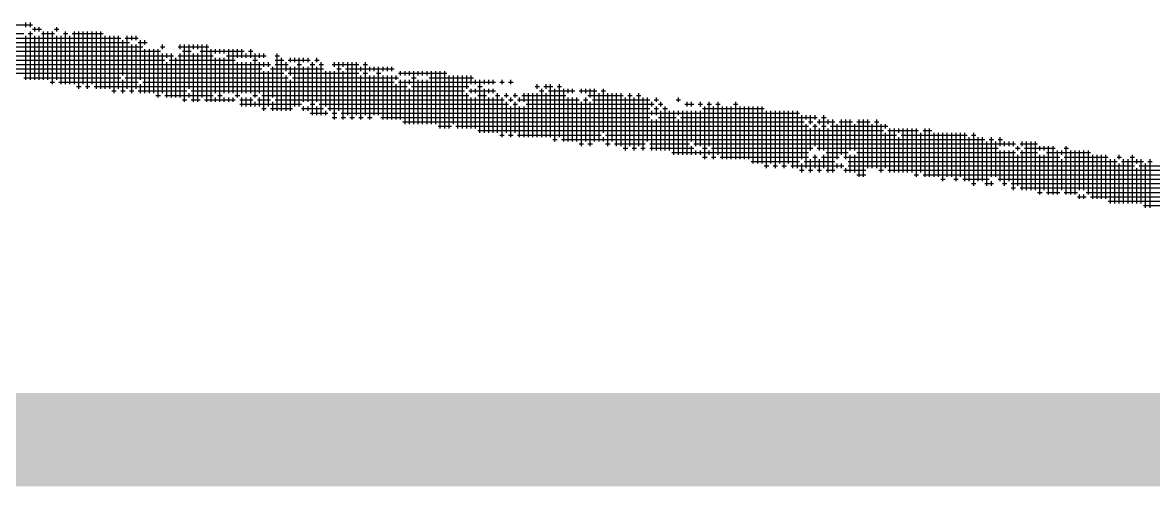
# Model space of a CAD drawing. Header units: feet. Extents: x 0 to 336400, y 0 to 237600.
# Drawn here: x 212697 to 213667, y 10360 to 10758 of the extents above; entities that cross this region are included whole.
import ezdxf
from ezdxf.enums import TextEntityAlignment as Align

# ---------------------------------------------------------------- set-up
doc = ezdxf.new("R2010")
doc.units = ezdxf.units.FT
doc.header["$LTSCALE"] = 2200
doc.header["$MEASUREMENT"] = 0
for name, color, linetype in [('CX-BORD', 3, 'CONTINUOUS'), ('CX-BORD-LIN1', 4, 'CONTINUOUS'), ('CX-BORD-LIN2', 3, 'CONTINUOUS'), ('CX-BORD-TEX2', 7, 'CONTINUOUS'), ('CX-BORD-TEX3', 6, 'CONTINUOUS')]:
    doc.layers.add(name, color=color, linetype=linetype)
doc.styles.add('TB_TEXT', font='')
doc.styles.add('TB_WBTXT', font='')
doc.styles.add('TB_WMTXT', font='')
doc.styles.get('TB_TEXT').set_extended_font_data('DotumChe')
doc.styles.get('TB_WBTXT').set_extended_font_data('Dotum')
doc.styles.get('TB_WMTXT').set_extended_font_data('DotumChe')

# ---------------------------------------------------------------- blocks, each defined once
blk = doc.blocks.new('CXBLKA1')
at = {"layer": 'CX-BORD-LIN1'}
for p, q in [((506.6601, 6.8894, 24.5426), (506.764, 6.8894, 24.5426)), ((506.7498, 6.8847, 24.5426), (506.7498, 6.8942, 24.5426)), ((506.7593, 6.8847, 24.5426), (506.7593, 6.8942, 24.5426)), ((506.7687, 6.8753, 24.5426), (506.7687, 6.8847, 24.5426)), ((506.7782, 6.8753, 24.5426), (506.7782, 6.8847, 24.5426)), ((506.816, 6.8753, 24.5426), (506.816, 6.8847, 24.5426)), ((506.0458, 6.8611, 24.5426), (506.953, 6.8611, 24.5426)), ((506.6223, 6.8705, 24.5426), (506.7451, 6.8705, 24.5426)), ((506.7498, 6.7713, 24.5426), (506.7498, 6.8658, 24.5426)), ((506.7546, 6.8705, 24.5426), (506.764, 6.8705, 24.5426)), ((506.7593, 6.7713, 24.5426), (506.7593, 6.8753, 24.5426)), ((506.764, 6.88, 24.5426), (506.7829, 6.88, 24.5426)), ((506.7687, 6.7713, 24.5426), (506.7687, 6.8658, 24.5426)), ((506.7782, 6.7713, 24.5426), (506.7782, 6.8658, 24.5426)), ((506.7829, 6.8705, 24.5426), (506.8113, 6.8705, 24.5426)), ((506.7876, 6.7713, 24.5426), (506.7876, 6.8753, 24.5426)), ((506.7971, 6.7713, 24.5426), (506.7971, 6.8753, 24.5426)), ((506.8065, 6.7619, 24.5426), (506.8065, 6.8753, 24.5426)), ((506.8113, 6.88, 24.5426), (506.8207, 6.88, 24.5426)), ((506.816, 6.7713, 24.5426), (506.816, 6.8658, 24.5426)), ((506.8254, 6.7619, 24.5426), (506.8254, 6.8658, 24.5426)), ((506.8302, 6.8705, 24.5426), (506.8396, 6.8705, 24.5426)), ((506.8349, 6.7619, 24.5426), (506.8349, 6.8753, 24.5426)), ((506.8443, 6.7619, 24.5426), (506.8443, 6.8658, 24.5426)), ((506.8491, 6.8705, 24.5426), (506.9152, 6.8705, 24.5426)), ((506.8538, 6.7619, 24.5426), (506.8538, 6.8753, 24.5426)), ((506.8632, 6.7524, 24.5426), (506.8632, 6.8753, 24.5426)), ((506.8727, 6.7619, 24.5426), (506.8727, 6.8753, 24.5426)), ((506.8821, 6.7524, 24.5426), (506.8821, 6.8753, 24.5426)), ((506.8916, 6.7619, 24.5426), (506.8916, 6.8753, 24.5426)), ((506.901, 6.7524, 24.5426), (506.901, 6.8753, 24.5426)), ((506.9105, 6.7524, 24.5426), (506.9105, 6.8753, 24.5426)), ((506.9199, 6.7524, 24.5426), (506.9199, 6.8658, 24.5426)), ((506.9294, 6.7524, 24.5426), (506.9294, 6.8658, 24.5426)), ((506.9388, 6.743, 24.5426), (506.9388, 6.8658, 24.5426)), ((506.9483, 6.7524, 24.5426), (506.9483, 6.8658, 24.5426)), ((506.9625, 6.8611, 24.5426), (506.9908, 6.8611, 24.5426)), ((506.9672, 6.7524, 24.5426), (506.9672, 6.8658, 24.5426)), ((506.9766, 6.8564, 24.5426), (506.9766, 6.8658, 24.5426)), ((506.9861, 6.8564, 24.5426), (506.9861, 6.8658, 24.5426)), ((506.1781, 6.8516, 24.5426), (506.9719, 6.8516, 24.5426)), ((506.2159, 6.8422, 24.5426), (507.0003, 6.8422, 24.5426)), ((506.9577, 6.7808, 24.5426), (506.9577, 6.8564, 24.5426)), ((506.9766, 6.743, 24.5426), (506.9766, 6.8469, 24.5426)), ((506.9861, 6.7524, 24.5426), (506.9861, 6.8469, 24.5426)), ((506.9908, 6.8516, 24.5426), (507.0097, 6.8516, 24.5426)), ((506.9955, 6.7713, 24.5426), (506.9955, 6.8564, 24.5426)), ((507.005, 6.8469, 24.5426), (507.005, 6.8564, 24.5426)), ((507.005, 6.743, 24.5426), (507.005, 6.8375, 24.5426)), ((507.0144, 6.743, 24.5426), (507.0144, 6.8375, 24.5426)), ((507.0239, 6.743, 24.5426), (507.0239, 6.8375, 24.5426)), ((507.0333, 6.7335, 24.5426), (507.0333, 6.8375, 24.5426)), ((507.0381, 6.8422, 24.5426), (507.0475, 6.8422, 24.5426)), ((507.0428, 6.8375, 24.5426), (507.0428, 6.8469, 24.5426)), ((507.0759, 6.8422, 24.5426), (507.142, 6.8422, 24.5426)), ((507.0806, 6.8375, 24.5426), (507.0806, 6.8469, 24.5426)), ((507.09, 6.7241, 24.5426), (507.09, 6.8469, 24.5426)), ((507.0995, 6.7524, 24.5426), (507.0995, 6.8469, 24.5426)), ((507.1089, 6.8375, 24.5426), (507.1089, 6.8469, 24.5426)), ((507.1184, 6.8375, 24.5426), (507.1184, 6.8469, 24.5426)), ((507.1278, 6.7335, 24.5426), (507.1278, 6.8469, 24.5426)), ((507.1373, 6.7241, 24.5426), (507.1373, 6.8469, 24.5426)), ((507.1467, 6.7241, 24.5426), (507.1467, 6.8375, 24.5426)), ((507.1562, 6.828, 24.5426), (507.1562, 6.8375, 24.5426)), ((507.1656, 6.828, 24.5426), (507.1656, 6.8375, 24.5426)), ((507.1751, 6.828, 24.5426), (507.1751, 6.8375, 24.5426)), ((507.1845, 6.743, 24.5426), (507.1845, 6.8375, 24.5426)), ((507.194, 6.743, 24.5426), (507.194, 6.8375, 24.5426)), ((507.2034, 6.8186, 24.5426), (507.2034, 6.8375, 24.5426)), ((507.2129, 6.8186, 24.5426), (507.2129, 6.8375, 24.5426)), ((507.2318, 6.8186, 24.5426), (507.2318, 6.8375, 24.5426)), ((506.3293, 6.8327, 24.5426), (507.0381, 6.8327, 24.5426)), ((506.386, 6.8233, 24.5426), (507.0664, 6.8233, 24.5426)), ((506.4616, 6.8138, 24.5426), (507.0475, 6.8138, 24.5426)), ((507.0428, 6.743, 24.5426), (507.0428, 6.828, 24.5426)), ((507.0522, 6.8186, 24.5426), (507.0522, 6.828, 24.5426)), ((507.057, 6.8138, 24.5426), (507.1987, 6.8138, 24.5426)), ((507.0617, 6.7335, 24.5426), (507.0617, 6.828, 24.5426)), ((507.0711, 6.7335, 24.5426), (507.0711, 6.8186, 24.5426)), ((507.0759, 6.8233, 24.5426), (507.1515, 6.8233, 24.5426)), ((507.0806, 6.7335, 24.5426), (507.0806, 6.828, 24.5426)), ((507.0853, 6.8327, 24.5426), (507.1042, 6.8327, 24.5426)), ((507.1089, 6.7241, 24.5426), (507.1089, 6.828, 24.5426)), ((507.1184, 6.7241, 24.5426), (507.1184, 6.828, 24.5426)), ((507.1231, 6.8327, 24.5426), (507.2176, 6.8327, 24.5426)), ((507.1562, 6.743, 24.5426), (507.1562, 6.8186, 24.5426)), ((507.1656, 6.7241, 24.5426), (507.1656, 6.8186, 24.5426)), ((507.1751, 6.743, 24.5426), (507.1751, 6.8186, 24.5426)), ((507.1798, 6.8233, 24.5426), (507.2649, 6.8233, 24.5426)), ((507.2223, 6.8186, 24.5426), (507.2223, 6.828, 24.5426)), ((507.2271, 6.8327, 24.5426), (507.2365, 6.8327, 24.5426)), ((507.2365, 6.8138, 24.5426), (507.246, 6.8138, 24.5426)), ((507.2412, 6.7335, 24.5426), (507.2412, 6.828, 24.5426)), ((507.2507, 6.8186, 24.5426), (507.2507, 6.828, 24.5426)), ((507.2601, 6.8186, 24.5426), (507.2601, 6.828, 24.5426)), ((507.2838, 6.8233, 24.5426), (507.2932, 6.8233, 24.5426)), ((507.2838, 6.8138, 24.5426), (507.3027, 6.8138, 24.5426)), ((507.2885, 6.7052, 24.5426), (507.2885, 6.828, 24.5426)), ((507.2979, 6.7052, 24.5426), (507.2979, 6.8186, 24.5426)), ((507.3121, 6.8138, 24.5426), (507.3594, 6.8138, 24.5426)), ((507.3168, 6.8091, 24.5426), (507.3168, 6.8186, 24.5426)), ((507.3263, 6.8091, 24.5426), (507.3263, 6.8186, 24.5426)), ((507.3357, 6.7146, 24.5426), (507.3357, 6.8186, 24.5426)), ((507.3452, 6.8091, 24.5426), (507.3452, 6.8186, 24.5426)), ((507.3546, 6.8091, 24.5426), (507.3546, 6.8186, 24.5426)), ((507.3688, 6.8138, 24.5426), (507.3783, 6.8138, 24.5426)), ((507.3735, 6.8091, 24.5426), (507.3735, 6.8186, 24.5426)), ((506.5183, 6.8044, 24.5426), (507.2743, 6.8044, 24.5426)), ((506.6128, 6.7949, 24.5426), (507.2554, 6.7949, 24.5426)), ((507.0522, 6.7335, 24.5426), (507.0522, 6.8091, 24.5426)), ((507.2034, 6.7335, 24.5426), (507.2034, 6.8091, 24.5426)), ((507.2129, 6.743, 24.5426), (507.2129, 6.8091, 24.5426)), ((507.2223, 6.743, 24.5426), (507.2223, 6.8091, 24.5426)), ((507.2318, 6.743, 24.5426), (507.2318, 6.8091, 24.5426)), ((507.2507, 6.743, 24.5426), (507.2507, 6.8091, 24.5426)), ((507.2601, 6.7997, 24.5426), (507.2601, 6.8091, 24.5426)), ((507.2601, 6.7052, 24.5426), (507.2601, 6.7902, 24.5426)), ((507.2696, 6.7997, 24.5426), (507.2696, 6.8091, 24.5426)), ((507.2696, 6.7146, 24.5426), (507.2696, 6.7902, 24.5426)), ((507.2743, 6.7949, 24.5426), (507.3877, 6.7949, 24.5426)), ((507.279, 6.7335, 24.5426), (507.279, 6.7997, 24.5426)), ((507.2838, 6.8044, 24.5426), (507.3121, 6.8044, 24.5426)), ((507.3074, 6.7902, 24.5426), (507.3074, 6.8091, 24.5426)), ((507.3168, 6.7808, 24.5426), (507.3168, 6.7997, 24.5426)), ((507.3263, 6.7146, 24.5426), (507.3263, 6.7997, 24.5426)), ((507.331, 6.8044, 24.5426), (507.3405, 6.8044, 24.5426)), ((507.3452, 6.7241, 24.5426), (507.3452, 6.7997, 24.5426)), ((507.3546, 6.7241, 24.5426), (507.3546, 6.7997, 24.5426)), ((507.3594, 6.8044, 24.5426), (507.3688, 6.8044, 24.5426)), ((507.3641, 6.6957, 24.5426), (507.3641, 6.8091, 24.5426)), ((507.3735, 6.7241, 24.5426), (507.3735, 6.7997, 24.5426)), ((507.3783, 6.8044, 24.5426), (507.3877, 6.8044, 24.5426)), ((507.383, 6.6957, 24.5426), (507.383, 6.8091, 24.5426)), ((507.3924, 6.7146, 24.5426), (507.3924, 6.7902, 24.5426)), ((507.4019, 6.7052, 24.5426), (507.4019, 6.7902, 24.5426)), ((507.4066, 6.8044, 24.5426), (507.4633, 6.8044, 24.5426)), ((507.4113, 6.7997, 24.5426), (507.4113, 6.8091, 24.5426)), ((507.4113, 6.6863, 24.5426), (507.4113, 6.7902, 24.5426)), ((507.4161, 6.7949, 24.5426), (507.4255, 6.7949, 24.5426)), ((507.4208, 6.7052, 24.5426), (507.4208, 6.8091, 24.5426)), ((507.4302, 6.7997, 24.5426), (507.4302, 6.8091, 24.5426)), ((507.4302, 6.6863, 24.5426), (507.4302, 6.7902, 24.5426)), ((507.435, 6.7949, 24.5426), (507.5389, 6.7949, 24.5426)), ((507.4397, 6.6957, 24.5426), (507.4397, 6.8091, 24.5426)), ((507.4491, 6.6863, 24.5426), (507.4491, 6.8091, 24.5426)), ((507.4586, 6.6957, 24.5426), (507.4586, 6.8091, 24.5426)), ((507.468, 6.7902, 24.5426), (507.468, 6.7997, 24.5426)), ((507.4728, 6.8044, 24.5426), (507.4822, 6.8044, 24.5426)), ((507.4775, 6.6957, 24.5426), (507.4775, 6.8091, 24.5426)), ((507.4869, 6.7902, 24.5426), (507.4869, 6.7997, 24.5426)), ((507.4964, 6.7902, 24.5426), (507.4964, 6.7997, 24.5426)), ((507.5058, 6.6957, 24.5426), (507.5058, 6.7997, 24.5426)), ((507.5153, 6.7902, 24.5426), (507.5153, 6.7997, 24.5426)), ((507.5247, 6.7902, 24.5426), (507.5247, 6.7997, 24.5426)), ((507.5342, 6.7902, 24.5426), (507.5342, 6.7997, 24.5426)), ((507.5531, 6.7808, 24.5426), (507.5531, 6.7902, 24.5426)), ((507.5625, 6.7808, 24.5426), (507.5625, 6.7902, 24.5426)), ((507.572, 6.7808, 24.5426), (507.572, 6.7902, 24.5426)), ((507.5814, 6.6768, 24.5426), (507.5814, 6.7902, 24.5426)), ((507.5909, 6.7808, 24.5426), (507.5909, 6.7902, 24.5426)), ((507.6003, 6.7808, 24.5426), (507.6003, 6.7902, 24.5426)), ((507.6098, 6.7808, 24.5426), (507.6098, 6.7902, 24.5426)), ((507.6192, 6.6768, 24.5426), (507.6192, 6.7902, 24.5426)), ((507.6287, 6.6768, 24.5426), (507.6287, 6.7902, 24.5426)), ((507.6381, 6.6674, 24.5426), (507.6381, 6.7902, 24.5426)), ((507.6476, 6.6674, 24.5426), (507.6476, 6.7902, 24.5426)), ((506.679, 6.7855, 24.5426), (507.3027, 6.7855, 24.5426)), ((506.7451, 6.776, 24.5426), (506.953, 6.776, 24.5426)), ((506.8018, 6.7666, 24.5426), (506.8113, 6.7666, 24.5426)), ((506.8207, 6.7666, 24.5426), (506.9908, 6.7666, 24.5426)), ((506.9577, 6.743, 24.5426), (506.9577, 6.7713, 24.5426)), ((506.9625, 6.776, 24.5426), (507.3121, 6.776, 24.5426)), ((507.0003, 6.7666, 24.5426), (507.5389, 6.7666, 24.5426)), ((507.3074, 6.7052, 24.5426), (507.3074, 6.7808, 24.5426)), ((507.3121, 6.7855, 24.5426), (507.4633, 6.7855, 24.5426)), ((507.3168, 6.7052, 24.5426), (507.3168, 6.7713, 24.5426)), ((507.3216, 6.776, 24.5426), (507.5484, 6.776, 24.5426)), ((507.468, 6.6863, 24.5426), (507.468, 6.7808, 24.5426)), ((507.4728, 6.7855, 24.5426), (507.4822, 6.7855, 24.5426)), ((507.4869, 6.6863, 24.5426), (507.4869, 6.7808, 24.5426)), ((507.4964, 6.6957, 24.5426), (507.4964, 6.7808, 24.5426)), ((507.5011, 6.7855, 24.5426), (507.5106, 6.7855, 24.5426)), ((507.5153, 6.6863, 24.5426), (507.5153, 6.7808, 24.5426)), ((507.5247, 6.6863, 24.5426), (507.5247, 6.7808, 24.5426)), ((507.5342, 6.6863, 24.5426), (507.5342, 6.7808, 24.5426)), ((507.5436, 6.7713, 24.5426), (507.5436, 6.7808, 24.5426)), ((507.5484, 6.7855, 24.5426), (507.6523, 6.7855, 24.5426)), ((507.5484, 6.7666, 24.5426), (507.7563, 6.7666, 24.5426)), ((507.5531, 6.6863, 24.5426), (507.5531, 6.7713, 24.5426)), ((507.5625, 6.6768, 24.5426), (507.5625, 6.7713, 24.5426)), ((507.572, 6.7619, 24.5426), (507.572, 6.7713, 24.5426)), ((507.5767, 6.776, 24.5426), (507.5862, 6.776, 24.5426)), ((507.5909, 6.6768, 24.5426), (507.5909, 6.7713, 24.5426)), ((507.6003, 6.6768, 24.5426), (507.6003, 6.7713, 24.5426)), ((507.6098, 6.6768, 24.5426), (507.6098, 6.7713, 24.5426)), ((507.6145, 6.776, 24.5426), (507.709, 6.776, 24.5426)), ((507.657, 6.6674, 24.5426), (507.657, 6.7808, 24.5426)), ((507.6665, 6.6768, 24.5426), (507.6665, 6.7808, 24.5426)), ((507.6759, 6.6674, 24.5426), (507.6759, 6.7808, 24.5426)), ((507.6854, 6.6674, 24.5426), (507.6854, 6.7808, 24.5426)), ((507.6948, 6.7524, 24.5426), (507.6948, 6.7808, 24.5426)), ((507.7043, 6.7619, 24.5426), (507.7043, 6.7808, 24.5426)), ((507.7137, 6.7619, 24.5426), (507.7137, 6.7713, 24.5426)), ((507.7232, 6.6579, 24.5426), (507.7232, 6.7713, 24.5426)), ((507.7326, 6.7619, 24.5426), (507.7326, 6.7713, 24.5426)), ((507.7421, 6.7619, 24.5426), (507.7421, 6.7713, 24.5426)), ((507.7515, 6.7619, 24.5426), (507.7515, 6.7713, 24.5426)), ((507.7657, 6.7666, 24.5426), (507.7752, 6.7666, 24.5426)), ((507.7704, 6.7619, 24.5426), (507.7704, 6.7713, 24.5426)), ((507.7846, 6.7666, 24.5426), (507.7941, 6.7666, 24.5426)), ((507.7893, 6.7619, 24.5426), (507.7893, 6.7713, 24.5426)), ((506.8585, 6.7571, 24.5426), (506.868, 6.7571, 24.5426)), ((506.8774, 6.7571, 24.5426), (506.8869, 6.7571, 24.5426)), ((506.8963, 6.7571, 24.5426), (507.5673, 6.7571, 24.5426)), ((506.9341, 6.7477, 24.5426), (506.9436, 6.7477, 24.5426)), ((506.953, 6.7477, 24.5426), (506.9625, 6.7477, 24.5426)), ((506.9719, 6.7477, 24.5426), (506.9814, 6.7477, 24.5426)), ((506.9908, 6.7477, 24.5426), (507.0948, 6.7477, 24.5426)), ((506.9955, 6.743, 24.5426), (506.9955, 6.7619, 24.5426)), ((507.0995, 6.7335, 24.5426), (507.0995, 6.743, 24.5426)), ((507.1042, 6.7477, 24.5426), (507.6901, 6.7477, 24.5426)), ((507.5436, 6.6863, 24.5426), (507.5436, 6.7619, 24.5426)), ((507.572, 6.6768, 24.5426), (507.572, 6.7524, 24.5426)), ((507.5767, 6.7571, 24.5426), (507.6996, 6.7571, 24.5426)), ((507.6948, 6.6674, 24.5426), (507.6948, 6.743, 24.5426)), ((507.6996, 6.7477, 24.5426), (507.7563, 6.7477, 24.5426)), ((507.7043, 6.743, 24.5426), (507.7043, 6.7524, 24.5426)), ((507.7137, 6.743, 24.5426), (507.7137, 6.7524, 24.5426)), ((507.7185, 6.7571, 24.5426), (507.7279, 6.7571, 24.5426)), ((507.7326, 6.6579, 24.5426), (507.7326, 6.7524, 24.5426)), ((507.7421, 6.743, 24.5426), (507.7421, 6.7524, 24.5426)), ((507.7515, 6.743, 24.5426), (507.7515, 6.7524, 24.5426)), ((507.761, 6.6579, 24.5426), (507.761, 6.743, 24.5426)), ((507.7799, 6.7335, 24.5426), (507.7799, 6.743, 24.5426)), ((507.7988, 6.7335, 24.5426), (507.7988, 6.743, 24.5426)), ((507.8177, 6.7241, 24.5426), (507.8177, 6.743, 24.5426)), ((507.8271, 6.6485, 24.5426), (507.8271, 6.743, 24.5426)), ((507.8366, 6.6485, 24.5426), (507.8366, 6.743, 24.5426)), ((507.8413, 6.7571, 24.5426), (507.8508, 6.7571, 24.5426)), ((507.846, 6.7524, 24.5426), (507.846, 6.7619, 24.5426)), ((507.846, 6.6485, 24.5426), (507.846, 6.743, 24.5426)), ((507.8508, 6.7477, 24.5426), (507.8602, 6.7477, 24.5426)), ((507.8555, 6.6485, 24.5426), (507.8555, 6.7524, 24.5426)), ((507.8602, 6.7571, 24.5426), (507.8791, 6.7571, 24.5426)), ((507.8649, 6.7524, 24.5426), (507.8649, 6.7619, 24.5426)), ((507.8649, 6.6485, 24.5426), (507.8649, 6.743, 24.5426)), ((507.8697, 6.7477, 24.5426), (507.9264, 6.7477, 24.5426)), ((507.8744, 6.6485, 24.5426), (507.8744, 6.7619, 24.5426)), ((507.8838, 6.639, 24.5426), (507.8838, 6.7524, 24.5426)), ((507.8886, 6.7571, 24.5426), (507.898, 6.7571, 24.5426)), ((507.8933, 6.6485, 24.5426), (507.8933, 6.7619, 24.5426)), ((507.9027, 6.639, 24.5426), (507.9027, 6.7524, 24.5426)), ((507.9122, 6.743, 24.5426), (507.9122, 6.7524, 24.5426)), ((507.9216, 6.743, 24.5426), (507.9216, 6.7524, 24.5426)), ((507.9358, 6.7477, 24.5426), (507.9736, 6.7477, 24.5426)), ((507.9405, 6.743, 24.5426), (507.9405, 6.7524, 24.5426)), ((507.95, 6.743, 24.5426), (507.95, 6.7524, 24.5426)), ((507.9594, 6.7335, 24.5426), (507.9594, 6.7524, 24.5426)), ((507.9689, 6.639, 24.5426), (507.9689, 6.7524, 24.5426)), ((507.9783, 6.639, 24.5426), (507.9783, 6.743, 24.5426)), ((507.9831, 6.7477, 24.5426), (507.9925, 6.7477, 24.5426)), ((507.9878, 6.6579, 24.5426), (507.9878, 6.7524, 24.5426)), ((507.9972, 6.6296, 24.5426), (507.9972, 6.743, 24.5426)), ((508.0067, 6.639, 24.5426), (508.0067, 6.743, 24.5426)), ((508.0161, 6.6296, 24.5426), (508.0161, 6.743, 24.5426)), ((508.0256, 6.6296, 24.5426), (508.0256, 6.743, 24.5426)), ((508.0445, 6.6296, 24.5426), (508.0445, 6.743, 24.5426)), ((508.0634, 6.6296, 24.5426), (508.0634, 6.743, 24.5426)), ((507.0286, 6.7382, 24.5426), (507.0381, 6.7382, 24.5426)), ((507.0475, 6.7382, 24.5426), (507.1515, 6.7382, 24.5426)), ((507.0853, 6.7288, 24.5426), (507.0948, 6.7288, 24.5426)), ((507.1042, 6.7288, 24.5426), (507.1231, 6.7288, 24.5426)), ((507.1326, 6.7288, 24.5426), (507.1987, 6.7288, 24.5426)), ((507.1562, 6.7241, 24.5426), (507.1562, 6.7335, 24.5426)), ((507.1609, 6.7382, 24.5426), (507.1704, 6.7382, 24.5426)), ((507.1751, 6.7241, 24.5426), (507.1751, 6.7335, 24.5426)), ((507.1845, 6.7241, 24.5426), (507.1845, 6.7335, 24.5426)), ((507.194, 6.7241, 24.5426), (507.194, 6.7335, 24.5426)), ((507.1987, 6.7382, 24.5426), (507.2082, 6.7382, 24.5426)), ((507.2082, 6.7288, 24.5426), (507.2365, 6.7288, 24.5426)), ((507.2082, 6.7193, 24.5426), (507.3405, 6.7193, 24.5426)), ((507.2129, 6.7146, 24.5426), (507.2129, 6.7335, 24.5426)), ((507.2223, 6.7146, 24.5426), (507.2223, 6.7335, 24.5426)), ((507.2318, 6.7146, 24.5426), (507.2318, 6.7335, 24.5426)), ((507.2365, 6.7382, 24.5426), (507.246, 6.7382, 24.5426)), ((507.2412, 6.7146, 24.5426), (507.2412, 6.7241, 24.5426)), ((507.246, 6.7288, 24.5426), (507.2743, 6.7288, 24.5426)), ((507.2507, 6.7146, 24.5426), (507.2507, 6.7335, 24.5426)), ((507.2554, 6.7382, 24.5426), (507.6996, 6.7382, 24.5426)), ((507.279, 6.7052, 24.5426), (507.279, 6.7241, 24.5426)), ((507.2838, 6.7288, 24.5426), (507.7752, 6.7288, 24.5426)), ((507.3452, 6.7052, 24.5426), (507.3452, 6.7146, 24.5426)), ((507.3546, 6.7052, 24.5426), (507.3546, 6.7146, 24.5426)), ((507.3594, 6.7193, 24.5426), (507.3688, 6.7193, 24.5426)), ((507.3735, 6.6957, 24.5426), (507.3735, 6.7146, 24.5426)), ((507.3783, 6.7193, 24.5426), (507.7846, 6.7193, 24.5426)), ((507.7043, 6.6674, 24.5426), (507.7043, 6.7335, 24.5426)), ((507.7137, 6.6674, 24.5426), (507.7137, 6.7335, 24.5426)), ((507.7185, 6.7382, 24.5426), (507.7374, 6.7382, 24.5426)), ((507.7421, 6.6579, 24.5426), (507.7421, 6.7335, 24.5426)), ((507.7515, 6.6579, 24.5426), (507.7515, 6.7335, 24.5426)), ((507.7563, 6.7382, 24.5426), (507.7657, 6.7382, 24.5426)), ((507.7704, 6.6485, 24.5426), (507.7704, 6.7335, 24.5426)), ((507.7752, 6.7382, 24.5426), (507.7846, 6.7382, 24.5426)), ((507.7799, 6.6579, 24.5426), (507.7799, 6.7241, 24.5426)), ((507.7846, 6.7288, 24.5426), (507.7941, 6.7288, 24.5426)), ((507.7893, 6.7241, 24.5426), (507.7893, 6.7335, 24.5426)), ((507.7893, 6.6485, 24.5426), (507.7893, 6.7146, 24.5426)), ((507.7941, 6.7382, 24.5426), (507.8035, 6.7382, 24.5426)), ((507.7941, 6.7193, 24.5426), (507.8035, 6.7193, 24.5426)), ((507.7988, 6.6579, 24.5426), (507.7988, 6.7241, 24.5426)), ((507.8035, 6.7288, 24.5426), (507.9358, 6.7288, 24.5426)), ((507.8082, 6.7241, 24.5426), (507.8082, 6.7335, 24.5426)), ((507.8082, 6.6485, 24.5426), (507.8082, 6.7146, 24.5426)), ((507.813, 6.7382, 24.5426), (507.9075, 6.7382, 24.5426)), ((507.8177, 6.6485, 24.5426), (507.8177, 6.7146, 24.5426)), ((507.8224, 6.7193, 24.5426), (508.0965, 6.7193, 24.5426)), ((507.9122, 6.639, 24.5426), (507.9122, 6.7335, 24.5426)), ((507.9216, 6.639, 24.5426), (507.9216, 6.7335, 24.5426)), ((507.9311, 6.639, 24.5426), (507.9311, 6.7335, 24.5426)), ((507.9405, 6.6296, 24.5426), (507.9405, 6.7241, 24.5426)), ((507.9453, 6.7288, 24.5426), (507.9547, 6.7288, 24.5426)), ((507.95, 6.639, 24.5426), (507.95, 6.7335, 24.5426)), ((507.9547, 6.7382, 24.5426), (508.0303, 6.7382, 24.5426)), ((507.9594, 6.6296, 24.5426), (507.9594, 6.7241, 24.5426)), ((507.9642, 6.7288, 24.5426), (508.087, 6.7288, 24.5426)), ((508.035, 6.6201, 24.5426), (508.035, 6.7335, 24.5426)), ((508.0398, 6.7382, 24.5426), (508.0492, 6.7382, 24.5426)), ((508.0539, 6.6201, 24.5426), (508.0539, 6.7335, 24.5426)), ((508.0587, 6.7382, 24.5426), (508.0681, 6.7382, 24.5426)), ((508.0728, 6.6201, 24.5426), (508.0728, 6.7335, 24.5426)), ((508.0823, 6.639, 24.5426), (508.0823, 6.7335, 24.5426)), ((508.0917, 6.7146, 24.5426), (508.0917, 6.7241, 24.5426)), ((508.0965, 6.7288, 24.5426), (508.1059, 6.7288, 24.5426)), ((508.1012, 6.7241, 24.5426), (508.1012, 6.7335, 24.5426)), ((508.1012, 6.6957, 24.5426), (508.1012, 6.7146, 24.5426)), ((508.1059, 6.7193, 24.5426), (508.1154, 6.7193, 24.5426)), ((508.1106, 6.7146, 24.5426), (508.1106, 6.7241, 24.5426)), ((508.1201, 6.6201, 24.5426), (508.1201, 6.7146, 24.5426)), ((508.1437, 6.7288, 24.5426), (508.1532, 6.7288, 24.5426)), ((508.1484, 6.7241, 24.5426), (508.1484, 6.7335, 24.5426)), ((508.1626, 6.7193, 24.5426), (508.1815, 6.7193, 24.5426)), ((508.1673, 6.7146, 24.5426), (508.1673, 6.7241, 24.5426)), ((508.1768, 6.7146, 24.5426), (508.1768, 6.7241, 24.5426)), ((508.191, 6.7193, 24.5426), (508.2004, 6.7193, 24.5426)), ((508.1957, 6.7146, 24.5426), (508.1957, 6.7241, 24.5426)), ((508.2051, 6.6012, 24.5426), (508.2051, 6.7146, 24.5426)), ((508.2099, 6.7193, 24.5426), (508.2193, 6.7193, 24.5426)), ((508.2146, 6.6296, 24.5426), (508.2146, 6.7241, 24.5426)), ((508.224, 6.6012, 24.5426), (508.224, 6.7146, 24.5426)), ((508.2288, 6.7193, 24.5426), (508.2382, 6.7193, 24.5426)), ((508.2335, 6.6107, 24.5426), (508.2335, 6.7241, 24.5426)), ((508.2429, 6.6012, 24.5426), (508.2429, 6.7146, 24.5426)), ((508.2524, 6.6012, 24.5426), (508.2524, 6.7146, 24.5426)), ((508.2618, 6.6012, 24.5426), (508.2618, 6.7146, 24.5426)), ((508.2666, 6.7193, 24.5426), (508.276, 6.7193, 24.5426)), ((508.2713, 6.6012, 24.5426), (508.2713, 6.7241, 24.5426)), ((508.2807, 6.6012, 24.5426), (508.2807, 6.7146, 24.5426)), ((508.2902, 6.6012, 24.5426), (508.2902, 6.7146, 24.5426)), ((508.2996, 6.6012, 24.5426), (508.2996, 6.7146, 24.5426)), ((508.3091, 6.5918, 24.5426), (508.3091, 6.7146, 24.5426)), ((508.3185, 6.5918, 24.5426), (508.3185, 6.7146, 24.5426)), ((508.328, 6.5918, 24.5426), (508.328, 6.7146, 24.5426)), ((507.2554, 6.7099, 24.5426), (507.2649, 6.7099, 24.5426)), ((507.2743, 6.7099, 24.5426), (507.3216, 6.7099, 24.5426)), ((507.3405, 6.7099, 24.5426), (507.3877, 6.7099, 24.5426)), ((507.3594, 6.7004, 24.5426), (507.3972, 6.7004, 24.5426)), ((507.3924, 6.6957, 24.5426), (507.3924, 6.7052, 24.5426)), ((507.3972, 6.7099, 24.5426), (508.087, 6.7099, 24.5426)), ((507.4066, 6.7004, 24.5426), (507.4161, 6.7004, 24.5426)), ((507.4066, 6.691, 24.5426), (507.4161, 6.691, 24.5426)), ((507.4255, 6.7004, 24.5426), (508.4083, 6.7004, 24.5426)), ((507.4255, 6.691, 24.5426), (507.435, 6.691, 24.5426)), ((507.4444, 6.691, 24.5426), (507.4539, 6.691, 24.5426)), ((507.4633, 6.691, 24.5426), (507.4728, 6.691, 24.5426)), ((507.4822, 6.691, 24.5426), (507.4917, 6.691, 24.5426)), ((507.5106, 6.691, 24.5426), (508.087, 6.691, 24.5426)), ((508.0917, 6.6957, 24.5426), (508.0917, 6.7052, 24.5426)), ((508.0965, 6.7099, 24.5426), (508.1059, 6.7099, 24.5426)), ((508.1059, 6.691, 24.5426), (508.1437, 6.691, 24.5426)), ((508.1106, 6.6201, 24.5426), (508.1106, 6.7052, 24.5426)), ((508.1154, 6.7099, 24.5426), (508.1248, 6.7099, 24.5426)), ((508.1295, 6.6201, 24.5426), (508.1295, 6.7052, 24.5426)), ((508.139, 6.6107, 24.5426), (508.139, 6.7052, 24.5426)), ((508.1484, 6.6957, 24.5426), (508.1484, 6.7052, 24.5426)), ((508.1532, 6.691, 24.5426), (508.4461, 6.691, 24.5426)), ((508.1579, 6.6107, 24.5426), (508.1579, 6.7052, 24.5426)), ((508.1673, 6.6107, 24.5426), (508.1673, 6.7052, 24.5426)), ((508.1768, 6.639, 24.5426), (508.1768, 6.7052, 24.5426)), ((508.1862, 6.6296, 24.5426), (508.1862, 6.7052, 24.5426)), ((508.1957, 6.6296, 24.5426), (508.1957, 6.7052, 24.5426)), ((508.2004, 6.7099, 24.5426), (508.3327, 6.7099, 24.5426)), ((508.3374, 6.5823, 24.5426), (508.3374, 6.7052, 24.5426)), ((508.3469, 6.5918, 24.5426), (508.3469, 6.7052, 24.5426)), ((508.3563, 6.5823, 24.5426), (508.3563, 6.7052, 24.5426)), ((508.3658, 6.5918, 24.5426), (508.3658, 6.7052, 24.5426)), ((508.3752, 6.5823, 24.5426), (508.3752, 6.7052, 24.5426)), ((508.3847, 6.5918, 24.5426), (508.3847, 6.7052, 24.5426)), ((508.3941, 6.5823, 24.5426), (508.3941, 6.7052, 24.5426)), ((508.4036, 6.5823, 24.5426), (508.4036, 6.7052, 24.5426)), ((508.413, 6.6012, 24.5426), (508.413, 6.6957, 24.5426)), ((508.4225, 6.6863, 24.5426), (508.4225, 6.6957, 24.5426)), ((508.4319, 6.6768, 24.5426), (508.4319, 6.6957, 24.5426)), ((508.4414, 6.6863, 24.5426), (508.4414, 6.6957, 24.5426)), ((508.4556, 6.691, 24.5426), (508.465, 6.691, 24.5426)), ((508.4603, 6.6201, 24.5426), (508.4603, 6.6957, 24.5426)), ((507.5578, 6.6815, 24.5426), (508.4178, 6.6815, 24.5426)), ((507.6334, 6.6721, 24.5426), (507.6618, 6.6721, 24.5426)), ((507.6712, 6.6721, 24.5426), (508.4272, 6.6721, 24.5426)), ((508.0917, 6.6201, 24.5426), (508.0917, 6.6863, 24.5426)), ((508.1012, 6.6201, 24.5426), (508.1012, 6.6863, 24.5426)), ((508.1484, 6.6107, 24.5426), (508.1484, 6.6863, 24.5426)), ((508.4225, 6.5823, 24.5426), (508.4225, 6.6768, 24.5426)), ((508.4272, 6.6815, 24.5426), (508.4367, 6.6815, 24.5426)), ((508.4319, 6.6201, 24.5426), (508.4319, 6.6674, 24.5426)), ((508.4367, 6.6721, 24.5426), (508.4461, 6.6721, 24.5426)), ((508.4414, 6.6296, 24.5426), (508.4414, 6.6768, 24.5426)), ((508.4461, 6.6815, 24.5426), (508.4839, 6.6815, 24.5426)), ((508.4508, 6.6768, 24.5426), (508.4508, 6.6863, 24.5426)), ((508.4508, 6.6201, 24.5426), (508.4508, 6.6674, 24.5426)), ((508.4556, 6.6721, 24.5426), (508.465, 6.6721, 24.5426)), ((508.4697, 6.6768, 24.5426), (508.4697, 6.6863, 24.5426)), ((508.4697, 6.5729, 24.5426), (508.4697, 6.6674, 24.5426)), ((508.4745, 6.6721, 24.5426), (508.5973, 6.6721, 24.5426)), ((508.4792, 6.5729, 24.5426), (508.4792, 6.6863, 24.5426)), ((508.4886, 6.6012, 24.5426), (508.4886, 6.6768, 24.5426)), ((508.4934, 6.6815, 24.5426), (508.5217, 6.6815, 24.5426)), ((508.4981, 6.6107, 24.5426), (508.4981, 6.6863, 24.5426)), ((508.5075, 6.6012, 24.5426), (508.5075, 6.6863, 24.5426)), ((508.517, 6.6201, 24.5426), (508.517, 6.6863, 24.5426)), ((508.5264, 6.6201, 24.5426), (508.5264, 6.6768, 24.5426)), ((508.5312, 6.6815, 24.5426), (508.5595, 6.6815, 24.5426)), ((508.5359, 6.5634, 24.5426), (508.5359, 6.6863, 24.5426)), ((508.5453, 6.5634, 24.5426), (508.5453, 6.6863, 24.5426)), ((508.5548, 6.5823, 24.5426), (508.5548, 6.6863, 24.5426)), ((508.5642, 6.5823, 24.5426), (508.5642, 6.6768, 24.5426)), ((508.569, 6.6815, 24.5426), (508.5784, 6.6815, 24.5426)), ((508.5737, 6.5823, 24.5426), (508.5737, 6.6863, 24.5426)), ((508.5831, 6.5729, 24.5426), (508.5831, 6.6768, 24.5426)), ((508.5926, 6.6674, 24.5426), (508.5926, 6.6768, 24.5426)), ((508.602, 6.5729, 24.5426), (508.602, 6.6674, 24.5426)), ((508.6115, 6.5729, 24.5426), (508.6115, 6.6674, 24.5426)), ((508.6209, 6.6579, 24.5426), (508.6209, 6.6674, 24.5426)), ((508.6304, 6.5729, 24.5426), (508.6304, 6.6674, 24.5426)), ((508.6398, 6.5729, 24.5426), (508.6398, 6.6674, 24.5426)), ((508.6493, 6.5729, 24.5426), (508.6493, 6.6674, 24.5426)), ((508.6587, 6.5634, 24.5426), (508.6587, 6.6674, 24.5426)), ((508.6776, 6.5634, 24.5426), (508.6776, 6.6674, 24.5426)), ((508.6871, 6.5634, 24.5426), (508.6871, 6.6674, 24.5426)), ((507.7185, 6.6626, 24.5426), (508.5879, 6.6626, 24.5426)), ((507.7657, 6.6532, 24.5426), (507.7752, 6.6532, 24.5426)), ((507.7846, 6.6532, 24.5426), (507.7941, 6.6532, 24.5426)), ((507.8035, 6.6532, 24.5426), (507.9831, 6.6532, 24.5426)), ((507.8791, 6.6437, 24.5426), (507.8886, 6.6437, 24.5426)), ((507.898, 6.6437, 24.5426), (508.8052, 6.6437, 24.5426)), ((507.9878, 6.639, 24.5426), (507.9878, 6.6485, 24.5426)), ((507.9925, 6.6532, 24.5426), (508.6162, 6.6532, 24.5426)), ((508.5926, 6.5823, 24.5426), (508.5926, 6.6579, 24.5426)), ((508.5973, 6.6626, 24.5426), (508.6635, 6.6626, 24.5426)), ((508.6209, 6.5729, 24.5426), (508.6209, 6.6485, 24.5426)), ((508.6257, 6.6532, 24.5426), (508.7674, 6.6532, 24.5426)), ((508.6682, 6.5729, 24.5426), (508.6682, 6.6579, 24.5426)), ((508.6729, 6.6626, 24.5426), (508.6918, 6.6626, 24.5426)), ((508.6965, 6.5634, 24.5426), (508.6965, 6.6579, 24.5426)), ((508.706, 6.5634, 24.5426), (508.706, 6.6579, 24.5426)), ((508.7154, 6.554, 24.5426), (508.7154, 6.6579, 24.5426)), ((508.7249, 6.5634, 24.5426), (508.7249, 6.6579, 24.5426)), ((508.7343, 6.5634, 24.5426), (508.7343, 6.6579, 24.5426)), ((508.7438, 6.554, 24.5426), (508.7438, 6.6579, 24.5426)), ((508.7532, 6.5634, 24.5426), (508.7532, 6.6579, 24.5426)), ((508.7627, 6.554, 24.5426), (508.7627, 6.6579, 24.5426)), ((508.7721, 6.554, 24.5426), (508.7721, 6.6485, 24.5426)), ((508.7769, 6.6532, 24.5426), (508.7863, 6.6532, 24.5426)), ((508.7816, 6.5445, 24.5426), (508.7816, 6.6579, 24.5426)), ((508.791, 6.554, 24.5426), (508.791, 6.6485, 24.5426)), ((508.8005, 6.554, 24.5426), (508.8005, 6.6485, 24.5426)), ((508.8147, 6.6437, 24.5426), (508.8241, 6.6437, 24.5426)), ((508.8194, 6.5634, 24.5426), (508.8194, 6.6485, 24.5426)), ((508.8336, 6.6437, 24.5426), (508.843, 6.6437, 24.5426)), ((508.8383, 6.6296, 24.5426), (508.8383, 6.6485, 24.5426)), ((507.9358, 6.6343, 24.5426), (507.9453, 6.6343, 24.5426)), ((507.9547, 6.6343, 24.5426), (507.9642, 6.6343, 24.5426)), ((507.9925, 6.6343, 24.5426), (508.002, 6.6343, 24.5426)), ((508.0114, 6.6343, 24.5426), (508.0776, 6.6343, 24.5426)), ((508.0303, 6.6248, 24.5426), (508.0398, 6.6248, 24.5426)), ((508.0492, 6.6248, 24.5426), (508.0587, 6.6248, 24.5426)), ((508.0681, 6.6248, 24.5426), (508.0776, 6.6248, 24.5426)), ((508.087, 6.6343, 24.5426), (508.1721, 6.6343, 24.5426)), ((508.087, 6.6248, 24.5426), (508.1815, 6.6248, 24.5426)), ((508.1768, 6.6107, 24.5426), (508.1768, 6.6296, 24.5426)), ((508.1815, 6.6343, 24.5426), (508.8714, 6.6343, 24.5426)), ((508.1862, 6.6107, 24.5426), (508.1862, 6.6201, 24.5426)), ((508.1957, 6.6107, 24.5426), (508.1957, 6.6201, 24.5426)), ((508.2004, 6.6248, 24.5426), (508.2099, 6.6248, 24.5426)), ((508.2146, 6.6107, 24.5426), (508.2146, 6.6201, 24.5426)), ((508.2193, 6.6248, 24.5426), (508.4367, 6.6248, 24.5426)), ((508.4461, 6.6248, 24.5426), (508.8336, 6.6248, 24.5426)), ((508.8099, 6.5445, 24.5426), (508.8099, 6.639, 24.5426)), ((508.8288, 6.5634, 24.5426), (508.8288, 6.639, 24.5426)), ((508.8383, 6.554, 24.5426), (508.8383, 6.6201, 24.5426)), ((508.8477, 6.6296, 24.5426), (508.8477, 6.639, 24.5426)), ((508.8477, 6.5445, 24.5426), (508.8477, 6.6201, 24.5426)), ((508.8572, 6.6296, 24.5426), (508.8572, 6.639, 24.5426)), ((508.8572, 6.554, 24.5426), (508.8572, 6.6201, 24.5426)), ((508.8666, 6.6296, 24.5426), (508.8666, 6.639, 24.5426)), ((508.8666, 6.5351, 24.5426), (508.8666, 6.6201, 24.5426)), ((508.8714, 6.6248, 24.5426), (508.8808, 6.6248, 24.5426)), ((508.8761, 6.6201, 24.5426), (508.8761, 6.6296, 24.5426)), ((508.8808, 6.6343, 24.5426), (508.9186, 6.6343, 24.5426)), ((508.8855, 6.6296, 24.5426), (508.8855, 6.639, 24.5426)), ((508.8855, 6.5351, 24.5426), (508.8855, 6.6201, 24.5426)), ((508.8903, 6.6248, 24.5426), (508.9564, 6.6248, 24.5426)), ((508.895, 6.5351, 24.5426), (508.895, 6.639, 24.5426)), ((508.9044, 6.5351, 24.5426), (508.9044, 6.639, 24.5426)), ((508.9139, 6.5351, 24.5426), (508.9139, 6.639, 24.5426)), ((508.9233, 6.6201, 24.5426), (508.9233, 6.6296, 24.5426)), ((508.9328, 6.6201, 24.5426), (508.9328, 6.6296, 24.5426)), ((508.9422, 6.5256, 24.5426), (508.9422, 6.6296, 24.5426)), ((508.9517, 6.5256, 24.5426), (508.9517, 6.6296, 24.5426)), ((508.9611, 6.5256, 24.5426), (508.9611, 6.6201, 24.5426)), ((508.9706, 6.6107, 24.5426), (508.9706, 6.6201, 24.5426)), ((508.9753, 6.6248, 24.5426), (508.9848, 6.6248, 24.5426)), ((508.98, 6.5256, 24.5426), (508.98, 6.6296, 24.5426)), ((508.9895, 6.5256, 24.5426), (508.9895, 6.6201, 24.5426)), ((508.9989, 6.5256, 24.5426), (508.9989, 6.6201, 24.5426)), ((509.0084, 6.5351, 24.5426), (509.0084, 6.6201, 24.5426)), ((509.0178, 6.5351, 24.5426), (509.0178, 6.6201, 24.5426)), ((509.0273, 6.5256, 24.5426), (509.0273, 6.6201, 24.5426)), ((508.1343, 6.6154, 24.5426), (508.4272, 6.6154, 24.5426)), ((508.2004, 6.6059, 24.5426), (508.2099, 6.6059, 24.5426)), ((508.2193, 6.6059, 24.5426), (508.2288, 6.6059, 24.5426)), ((508.2382, 6.6059, 24.5426), (508.4272, 6.6059, 24.5426)), ((508.3044, 6.5965, 24.5426), (508.4083, 6.5965, 24.5426)), ((508.4178, 6.5965, 24.5426), (508.4839, 6.5965, 24.5426)), ((508.4319, 6.5729, 24.5426), (508.4319, 6.6012, 24.5426)), ((508.4367, 6.6059, 24.5426), (508.4461, 6.6059, 24.5426)), ((508.4414, 6.5823, 24.5426), (508.4414, 6.6107, 24.5426)), ((508.4508, 6.5729, 24.5426), (508.4508, 6.6012, 24.5426)), ((508.4556, 6.6059, 24.5426), (508.4934, 6.6059, 24.5426)), ((508.4603, 6.5823, 24.5426), (508.4603, 6.6107, 24.5426)), ((508.465, 6.6154, 24.5426), (508.5123, 6.6154, 24.5426)), ((508.5028, 6.6059, 24.5426), (508.9659, 6.6059, 24.5426)), ((508.5123, 6.5965, 24.5426), (509.0887, 6.5965, 24.5426)), ((508.517, 6.5729, 24.5426), (508.517, 6.6107, 24.5426)), ((508.5264, 6.5729, 24.5426), (508.5264, 6.6107, 24.5426)), ((508.5312, 6.6154, 24.5426), (508.8714, 6.6154, 24.5426)), ((508.8761, 6.5445, 24.5426), (508.8761, 6.6107, 24.5426)), ((508.8808, 6.6154, 24.5426), (508.9186, 6.6154, 24.5426)), ((508.9233, 6.5256, 24.5426), (508.9233, 6.6107, 24.5426)), ((508.9328, 6.5351, 24.5426), (508.9328, 6.6107, 24.5426)), ((508.9375, 6.6154, 24.5426), (509.032, 6.6154, 24.5426)), ((508.9706, 6.5351, 24.5426), (508.9706, 6.6012, 24.5426)), ((508.9753, 6.6059, 24.5426), (509.0698, 6.6059, 24.5426)), ((509.0367, 6.5162, 24.5426), (509.0367, 6.6107, 24.5426)), ((509.0462, 6.5162, 24.5426), (509.0462, 6.6107, 24.5426)), ((509.0556, 6.5162, 24.5426), (509.0556, 6.6107, 24.5426)), ((509.0651, 6.5162, 24.5426), (509.0651, 6.6107, 24.5426)), ((509.0745, 6.5067, 24.5426), (509.0745, 6.6012, 24.5426)), ((509.084, 6.5067, 24.5426), (509.084, 6.6012, 24.5426)), ((509.0887, 6.6059, 24.5426), (509.0982, 6.6059, 24.5426)), ((509.0934, 6.6012, 24.5426), (509.0934, 6.6107, 24.5426)), ((509.0982, 6.5965, 24.5426), (509.1454, 6.5965, 24.5426)), ((509.1029, 6.5067, 24.5426), (509.1029, 6.6012, 24.5426)), ((509.1123, 6.5067, 24.5426), (509.1123, 6.6012, 24.5426)), ((509.1171, 6.6059, 24.5426), (509.1265, 6.6059, 24.5426)), ((509.1218, 6.5067, 24.5426), (509.1218, 6.6107, 24.5426)), ((509.1312, 6.5918, 24.5426), (509.1312, 6.6012, 24.5426)), ((509.1407, 6.5067, 24.5426), (509.1407, 6.6012, 24.5426)), ((509.1549, 6.5965, 24.5426), (509.1643, 6.5965, 24.5426)), ((509.1596, 6.4973, 24.5426), (509.1596, 6.6012, 24.5426)), ((508.3327, 6.587, 24.5426), (508.3422, 6.587, 24.5426)), ((508.3516, 6.587, 24.5426), (508.3611, 6.587, 24.5426)), ((508.3705, 6.587, 24.5426), (508.38, 6.587, 24.5426)), ((508.3894, 6.587, 24.5426), (508.5028, 6.587, 24.5426)), ((508.4083, 6.5776, 24.5426), (508.4178, 6.5776, 24.5426)), ((508.413, 6.5729, 24.5426), (508.413, 6.5918, 24.5426)), ((508.4272, 6.5776, 24.5426), (508.4367, 6.5776, 24.5426)), ((508.4461, 6.5776, 24.5426), (508.4556, 6.5776, 24.5426)), ((508.465, 6.5776, 24.5426), (508.4839, 6.5776, 24.5426)), ((508.4886, 6.5823, 24.5426), (508.4886, 6.5918, 24.5426)), ((508.4981, 6.5823, 24.5426), (508.4981, 6.5918, 24.5426)), ((508.5028, 6.5776, 24.5426), (508.5501, 6.5776, 24.5426)), ((508.5075, 6.5729, 24.5426), (508.5075, 6.5823, 24.5426)), ((508.5123, 6.587, 24.5426), (509.1265, 6.587, 24.5426)), ((508.5784, 6.5776, 24.5426), (508.5879, 6.5776, 24.5426)), ((508.5973, 6.5776, 24.5426), (509.2777, 6.5776, 24.5426)), ((509.0934, 6.5067, 24.5426), (509.0934, 6.5918, 24.5426)), ((509.1312, 6.5067, 24.5426), (509.1312, 6.5823, 24.5426)), ((509.136, 6.587, 24.5426), (509.221, 6.587, 24.5426)), ((509.1501, 6.4973, 24.5426), (509.1501, 6.5918, 24.5426)), ((508.5312, 6.5681, 24.5426), (508.5501, 6.5681, 24.5426)), ((508.654, 6.5681, 24.5426), (508.6635, 6.5681, 24.5426)), ((508.6729, 6.5681, 24.5426), (509.3628, 6.5681, 24.5426)), ((508.7107, 6.5587, 24.5426), (508.7202, 6.5587, 24.5426)), ((508.7391, 6.5587, 24.5426), (508.7485, 6.5587, 24.5426)), ((508.758, 6.5587, 24.5426), (508.8147, 6.5587, 24.5426)), ((508.7769, 6.5492, 24.5426), (508.7863, 6.5492, 24.5426)), ((508.8052, 6.5492, 24.5426), (508.8241, 6.5492, 24.5426)), ((508.8194, 6.5445, 24.5426), (508.8194, 6.554, 24.5426)), ((508.8336, 6.5587, 24.5426), (509.3911, 6.5587, 24.5426)), ((508.843, 6.5492, 24.5426), (508.8525, 6.5492, 24.5426)), ((508.8619, 6.5492, 24.5426), (509.4667, 6.5492, 24.5426)), ((508.8619, 6.5398, 24.5426), (508.8714, 6.5398, 24.5426)), ((508.8808, 6.5398, 24.5426), (509.5045, 6.5398, 24.5426)), ((508.9186, 6.5303, 24.5426), (508.9281, 6.5303, 24.5426)), ((508.9375, 6.5303, 24.5426), (508.9659, 6.5303, 24.5426)), ((508.9753, 6.5303, 24.5426), (509.0037, 6.5303, 24.5426)), ((509.0037, 6.5209, 24.5426), (509.0226, 6.5209, 24.5426)), ((509.0084, 6.5162, 24.5426), (509.0084, 6.5256, 24.5426)), ((509.0178, 6.5162, 24.5426), (509.0178, 6.5256, 24.5426)), ((509.0226, 6.5303, 24.5426), (509.5801, 6.5303, 24.5426)), ((509.032, 6.5209, 24.5426), (509.2116, 6.5209, 24.5426)), ((509.0698, 6.5114, 24.5426), (509.221, 6.5114, 24.5426)), ((509.1454, 6.502, 24.5426), (509.2116, 6.502, 24.5426))]:
    blk.add_line(p, q, dxfattribs=at)
at = {"layer": 'CX-BORD-LIN1', "const_width": 0.2}
blk.add_lwpolyline([(558, 6), (270, 6)], dxfattribs=at)
at = {"layer": 'CX-BORD-LIN1', "style": 'TB_TEXT'}
for tag, p in [('TR_RCON5', (342.3033, 33)), ('TR_RCON4', (342.3033, 27)), ('TR_RCON3', (342.3033, 21)), ('TR_RCON2', (342.3033, 15)), ('TR_RCON1', (342.3033, 9))]:
    blk.add_attdef(tag, text='', height=3.5, dxfattribs=at).set_placement(p, align=Align.MIDDLE_LEFT)
for tag, height, p in [('TR_DGN5', 3.5, (451.1185, 33)), ('TR_CHK5', 3.5, (491.1185, 33)), ('TR_RDAT5', 3.5, (317.5, 33)), ('TR_APP5', 3.5, (531.1185, 33)), ('TR_RNUM5', 3, (285.1051, 32.6366)), ('TR_DGN4', 3.5, (451.1185, 27)), ('TR_CHK4', 3.5, (491.1185, 27)), ('TR_RDAT4', 3.5, (317.5, 27)), ('TR_APP4', 3.5, (531.1185, 27)), ('TR_RNUM4', 3, (285.1051, 26.6366)), ('TR_DGN3', 3.5, (451.1185, 21)), ('TR_CHK3', 3.5, (491.1185, 21)), ('TR_RDAT3', 3.5, (317.5, 21)), ('TR_APP3', 3.5, (531.1185, 21)), ('TR_RNUM3', 3, (285.1051, 20.6366)), ('TR_DGN2', 3.5, (451.1185, 15)), ('TR_CHK2', 3.5, (491.1185, 15)), ('TR_RDAT2', 3.5, (317.5, 15)), ('TR_APP2', 3.5, (531.1185, 15)), ('TR_RNUM2', 3, (285.1051, 14.6366)), ('TR_DGN1', 3.5, (451.1185, 9)), ('TR_CHK1', 3.5, (491.1185, 9)), ('TR_RDAT1', 3.5, (317.5, 9)), ('TR_APP1', 3.5, (531.1185, 9)), ('TR_RNUM1', 3, (285.1051, 8.6366))]:
    blk.add_attdef(tag, text='', height=height, dxfattribs=at).set_placement(p, align=Align.MIDDLE_CENTER)
at = {"layer": 'CX-BORD-LIN2', "style": 'TB_TEXT'}
blk.add_attdef('TD_VERSION', text='', height=3, rotation=90, dxfattribs=at).set_placement((800.5, 48.0149), align=Align.MIDDLE_CENTER)
at = {"layer": 'CX-BORD-TEX2', "style": 'TB_WMTXT'}
for tag, height, p in [('TB_CNAME', 5, (15.3448, 531.8324)), ('TB_CSCOP', 4, (16.6346, 523.8324))]:
    blk.add_attdef(tag, text='', height=height, dxfattribs=at).set_placement(p, align=Align.BOTTOM_LEFT)
at = {"layer": 'CX-BORD-TEX2', "style": 'TB_WBTXT'}
for tag, height, p in [('TB_MTITIL', 10, (398, 533.3264)), ('TB_STITL', 7, (398, 518.3264))]:
    blk.add_attdef(tag, text='', height=height, dxfattribs=at).set_placement(p, align=Align.MIDDLE_CENTER)
at = {"layer": 'CX-BORD-TEX3', "style": 'TB_TEXT'}
for tag, height, p in [('TD_LNDST', 4.5, (215, 31.5)), ('TD_DSECT', 4.5, (605.5, 31.5)), ('TD_DDIST', 4.5, (654.5, 31.5)), ('TD_DNAME_TOP', 4.5, (755, 27.957)), ('TD_CSECT', 4.5, (605.5, 22.5)), ('TD_CDIST', 4.5, (654.5, 22.5)), ('TD_DNAME_MAIN', 4.5, (755, 21.4731)), ('TD_DNAME_BOT', 3, (755, 15.2489)), ('TD_HSCAL', 4.5, (620.8841, 13.7484)), ('TD_VSCAL', 4.5, (656.8615, 13.7484)), ('TD_CCOMP', 4.5, (215, 13.5927)), ('TD_CSTEP', 4.5, (250.744, 5.125)), ('TD_FIELD', 4.5, (180, 5.125)), ('TD_DWGNO', 4.5, (755, 5.0017)), ('TD_DWGCODE', 4.5, (637, 4.7908))]:
    blk.add_attdef(tag, text='', height=height, dxfattribs=at).set_placement(p, align=Align.MIDDLE_CENTER)
for tag, height, width, p in [('TD_DCOMP', 4.5, 0.95, (215, 22.5875)), ('TD_CNAME', 5, 0.78, (65, 7.5956))]:
    blk.add_attdef(tag, text='', height=height, dxfattribs=dict(at, width=width)).set_placement(p, align=Align.MIDDLE_CENTER)

msp = doc.modelspace()

# ---------------------------------------------------------------- block references
at = {"layer": 'CX-BORD', "xscale": 400, "yscale": 400, "zscale": 400}
msp.add_blockref('CXBLKA1', (10000, 8000), dxfattribs=at)

doc.saveas('drawing.dxf')
